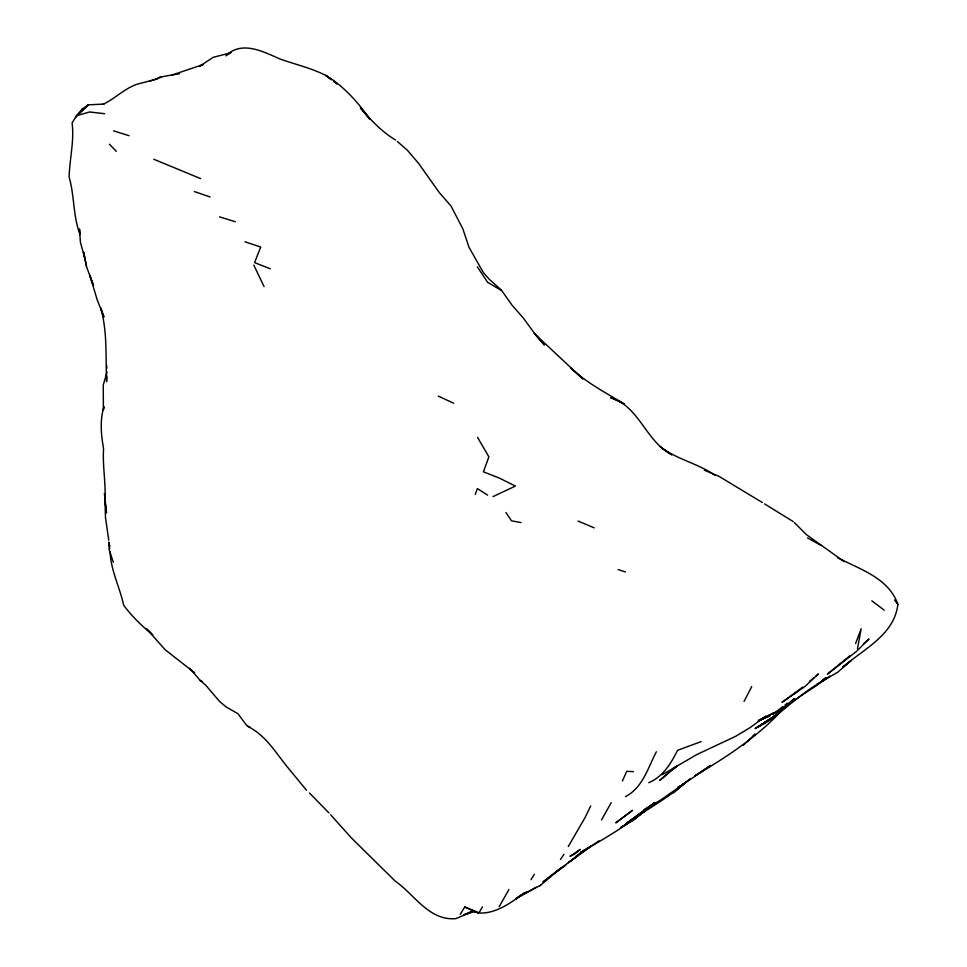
<?xml version="1.0" encoding="UTF-8"?>
<svg xmlns="http://www.w3.org/2000/svg" width="967" height="967" viewBox="0 0 967 967"><rect width="100%" height="100%" fill="white"/><g stroke="black" fill="none" stroke-linecap="round" stroke-linejoin="round"><path stroke-width="1.45" d="M86.534 266.699L83.633 252.327L86.534 266.699L93.521 285.821L89.798 275.172L97.123 299.613L103.94 316.958L100.689 307.881C107.591 331.899 105.488 357.077 106.612 381.711L106.866 376.199M837.47 557.705C859.82 569.188 888.927 578.085 897.872 604.423C894.415 634.763 863.483 649.208 842.632 667.23L850.9 660.86L837.664 672.246L817.091 684.177M103.868 407.409L103.396 410.081L103.239 385.047L107.059 372.053M103.977 406.696C99.686 420.367 101.124 434.775 103.566 448.7C102.454 465.465 105.826 482.364 104.992 498.779L106.479 512.848L104.714 498.779M857.463 648.772L861.162 628.743L855.626 643.49M475.232 494.463L477.36 488.565L487.586 495.128M751.71 686.582L744.034 701.474M622.373 781.034L626.761 771.315L633.445 771.642M590.692 805.994L585.071 817.562L568.245 846.572M656.375 751.77C647.902 767.858 642.862 787.537 625.468 796.615M499.214 906.708L508.944 889.435M611.204 802.695L601.498 819.931M482.388 906.865L479.523 911.941L478.012 912.993L464.74 906.998L460.232 914.371M531.04 879.619L534.304 874.41M560.473 859.506L563.966 854.26M179.572 73.673L158.89 77.275L157.053 79.028L137.084 84.214C124.356 88.589 114.976 98.719 103.022 104.303L103.928 104.085L88.348 104.835L76.756 115.641L72.09 122.845C74.423 140.989 69.564 159.011 69.128 177.13C74.592 195.89 72.936 216.004 80.007 234.558L79.536 229.022M783.899 708.17C758.636 736.346 727.063 756.641 694.922 775.86L710.588 765.429L660.558 800.06L643.937 809.947L654.816 802.803L625.54 823.92L654.816 802.803M776.138 714.625L783.766 708.037M743.043 745.46L755.227 734.038L753.269 735.863M747.382 741.363L749.34 739.537M781.723 709.959L783.874 707.941M561.73 867.411L540.638 885.192L519.775 896.336M794.306 698.512L786.485 705.511L794.403 698.815M673.479 792.904L685.76 782.134C667.52 798.984 644.929 809.947 625.238 824.96M863.555 643.756L868.97 638.982L856.738 651.19L827.474 674.12L849.812 655.844M668.789 772.573L659.736 780.405L676.719 766.275L671.05 770.614M677.335 789.495L689.967 778.749M559.748 868.922L542.971 882.001L577.686 855.553M802.731 687.114L782.013 702.356L805.028 686.425L818.42 673.914L816.184 675.8M809.452 681.457L813.936 677.686M654.284 802.924C631.983 822.639 606.2 837.736 580.454 852.459L591.441 845.956L568.391 862.685L577.662 855.662M581.094 852.918L584.539 850.186M768.402 720.04L755.07 728.562C779.958 716.039 798.21 694.185 822.808 681.167L830.037 676.187L820.729 681.771M776.549 713.658L783.524 708.182L770.022 719.811L763.761 723.679L779.233 712.897L791.792 701.16L776.924 714.806L781.505 710.769L767.858 720.995L772.778 717.417M782.762 706.659L772.585 714.48L818.082 684.539L826.084 677.625L822.736 679.777M785.023 704.919L787.283 703.178M654.429 803.384L634.11 819.303L626.58 823.739M524.561 892.662C510.914 902.84 495.878 914.166 478.012 912.993M526.362 891.985L515.749 898.911L521.068 895.188M677.408 765.707L673.37 768.632L676.719 766.275M575.45 856.702L577.722 855.07M599.044 840.843L577.057 855.831M578.169 854.792L581.771 852.229L579.318 853.946M225.831 55.868L231.234 52.339M794.197 693.774L798.96 690.474M560.292 869.019L556.605 871.581L565.768 865.26M760.969 719.496L765.816 716.184L750.138 727.595L735.621 736.322L696.736 754.611L662.093 774.748M681.638 784.914L685.192 782.484M539.671 885.845L540.638 885.192M641.858 812.353L654.369 802.948L633.566 820.137L621.696 826.785M768.282 720.149L757.33 727.402L779.233 712.897L770.711 718.541M517.659 897.666L524.9 892.928M228.369 53.596C244.24 41.134 264.535 52.351 280.478 59.18C295.551 64.475 311.265 68.077 325.625 75.341L325.794 75.426C343.817 86.027 357.85 102.321 369.974 119.122M677.855 787.138L680.381 785.663M519.509 896.494L536.226 887.271M620.415 827.595L624.029 825.625M648.748 782.666C663.024 776.779 670.953 763.507 677.541 750.344L701.16 741.604M759.76 720.33L774.301 712.582L758.43 720.415M493.037 496.579L515.399 486.087L499.709 478.218L483.415 471.836L488.879 456.835L477.517 437.338M471.678 911.277L463.58 914.927L472.815 911.99L477.686 912.195L464.74 906.998M758.261 720.911L769.865 715.918L758.708 720.524M472.815 911.494L455.82 918.65C428.816 920.862 414.698 894.62 395.249 881.155L351.505 838.051L330.654 814.818M171.872 75.088L203.203 64.523L199.613 66.252L213.199 57.331L229.928 52.98M149.486 81.192L161.719 77.142M76.756 115.641L89.58 111.979L104.641 113.719M521.092 522.591L511.531 520.85L505.934 512.51M219.569 216.874L235.295 221.757M113.55 130.835L129.022 135.694M618.143 569.563L625.492 571.956M244.929 241.774L260.727 247.056L254.575 262.613L270.361 268.802M194.403 191.575L210.057 196.954M153.753 159.229L200.592 178.605M704.363 470.167L718.892 476.284L762.274 502.502M578.061 521.044L594.221 527.861M250.223 727.317L246.73 725.552L237.991 713.731L226.145 706.95L219.63 701.534L205.826 685.313L200.181 680.405L189.605 668.27M438.244 396.059L453.656 403.227M200.181 680.405L202.393 681.626M807.59 537.966L821.321 545.545M501.099 290.269L487.561 282.255L477.335 266.807M764.583 503.904L793.23 521.6M715.036 475.401C698.089 463.314 676.767 459.518 660.219 446.73L671.69 454.744M247.54 726.338C266.421 735.416 276.272 753.922 289.23 769.248L306.503 790.257M395.563 139.997C381.735 131.814 370.712 119.92 360.377 107.82L369.793 119.316M844.082 561.561L806.43 534.642L794.403 522.603M871.847 600.821L884.237 610.189M671.739 454.708C645.666 441.327 639.405 406.345 610.624 397.582L624.102 403.868C605.813 392.771 586.594 382.847 570.917 368.004L582.896 378.967L534.219 333.41L544.409 345.001L534.352 333.144L523.498 318.252L511.99 305.113L501.341 290.088L489.193 279.185L483.319 272.537L469.007 247.298L462.83 228.816L450.997 205.971L439.344 192.638L418.542 163.314L407.53 150.417L397.352 141.484M152.834 634.751C141.895 626.193 131.887 616.33 123.631 605.149C119.739 587.005 110.637 570.131 110.093 551.42M194.718 672.899L165.031 649.619L146.742 629.021L150.828 632.793M309.476 793.013L328.973 812.945M109.38 144.216L116.294 151.299M894.62 599.999L897.872 604.423M109.815 548.494L108.884 546.79L108.848 542.124L109.875 546.524M253.789 265.103L264.064 286.631M108.848 548.797L113.332 562.226M85.011 259.096L80.43 242.318L79.463 229.384M104.339 493.629L105.028 498.102M108.751 540.215L105.476 517.418L104.992 498.779M106.696 365.611L106.841 368.185M82.28 108.969L75.378 117.176L88.348 104.835L82.28 108.969M580.055 849.522L574.942 853.897L570.022 856.315L580.055 849.522M632.43 810.406L615.979 822.724L632.43 810.406M331.391 79.596L325.782 75.426L331.391 79.596M336.987 83.778L333.627 81.276L336.987 83.778"/></g></svg>
